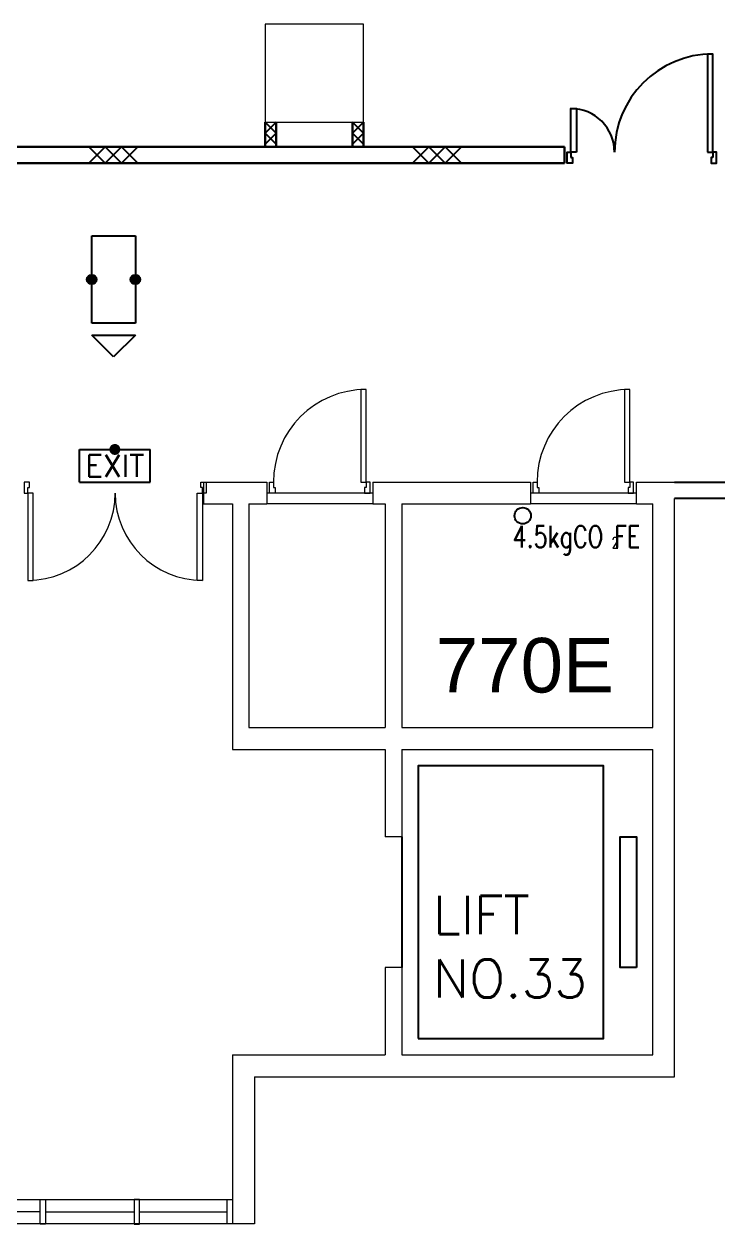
# Model space of a CAD drawing. Header units: millimetres. Extents: x -68474 to 336725, y -113450 to 40976.
# Drawn here: x 231340 to 237698, y -49550 to -38550 of the extents above; entities that cross this region are included whole.
import ezdxf
from ezdxf.enums import TextEntityAlignment as Align

# ---------------------------------------------------------------- set-up
doc = ezdxf.new("R2010")
doc.units = ezdxf.units.MM
doc.header["$LTSCALE"] = 900
for name, color, linetype in [('EC-7thFloor-s6152$0$56', 1, 'Continuous'), ('EC-7thFloor-s6152$0$E-fire service', 5, 'Continuous'), ('EC-7thFloor-s6152$0$FS', 5, 'Continuous'), ('EC-7thFloor-s6152$0$RAIL', 4, 'Continuous'), ('EC-7thFloor-s6152$0$RM-ID', 3, 'Continuous'), ('EC-7thFloor-s6152$0$ROOM-NO', 4, 'Continuous')]:
    doc.layers.add(name, color=color, linetype=linetype)
for name, color, linetype, lineweight in [('EC-7thFloor-s6152$0$ECOLUMN', 7, 'Continuous', 20), ('EC-7thFloor-s6152$0$EDOOR', 5, 'Continuous', 18), ('EC-7thFloor-s6152$0$ETHIN', 5, 'Continuous', 13), ('EC-7thFloor-s6152$0$EWALL', 3, 'Continuous', 30), ('EC-7thFloor-s6152$0$EWINDOW', 9, 'Continuous', 9)]:
    doc.layers.add(name, color=color, linetype=linetype, lineweight=lineweight)
doc.styles.add('EC-7thFloor-s6152$0$STANDARD', font='SIMPLEX.SHX')
doc.styles.add('EC-7thFloor-s6152$0$T1', font='arial.ttf')

# ---------------------------------------------------------------- blocks, each defined once
blk = doc.blocks.new('EC-7thFloor-s6152$0$FS')
blk.add_circle((0, 0), 75)
at = {"style": 'EC-7thFloor-s6152$0$STANDARD', "width": 0.75}
for tag, p, height in [('FS', (-638, -75), 200), ('2', (-329, -75), 100)]:
    blk.add_attdef(tag, p, '', height=height, dxfattribs=at)
blk = doc.blocks.new('EC-7thFloor-s6152$0$dr_s_850')
for points in [[(-110, 100), (-60, 100), (-60, 950), (-110, 950)], [(-910, 50), (-895, 50), (-895, 0), (-895, 0), (-895, 0), (-945, 0), (-945, 100), (-945, 100), (-945, 100), (-910, 100)], [(-60, 50), (-75, 50), (-75, 0), (-75, 0), (-75, 0), (-25, 0), (-25, 100), (-25, 100), (-25, 100), (-60, 100)]]:
    blk.add_lwpolyline(points, close=True)
at = {"color": 1}
blk.add_arc((-60, 100), 850, 90, 180, dxfattribs=at)
blk = doc.blocks.new('EC-7thFloor-s6152$0$FS5B')
for p, q in [((-325, 0), (-325, 300)), ((-325, 300), (325, 300)), ((325, 0), (325, 300)), ((-325, 0), (325, 0))]:
    blk.add_line(p, q)
at = {"const_width": 50}
blk.add_lwpolyline([(-25, 300, 1), (25, 300, 1)], format="xyb", close=True, dxfattribs=at)
at = {"color": 2, "style": 'EC-7thFloor-s6152$0$STANDARD'}
blk.add_text('EXIT', height=200, dxfattribs=at).set_placement((0, 150), align=Align.MIDDLE)
blk = doc.blocks.new('EC-7thFloor-s6152$0$dr_d_1600')
for points in [[(-1610, 100), (-1660, 100), (-1660, 900), (-1610, 900)], [(-110, 100), (-60, 100), (-60, 900), (-110, 900)], [(-1660, 50), (-1645, 50), (-1645, 0), (-1645, 0), (-1645, 0), (-1695, 0), (-1695, 100), (-1695, 100), (-1695, 100), (-1660, 100)], [(-60, 50), (-75, 50), (-75, 0), (-75, 0), (-75, 0), (-25, 0), (-25, 100), (-25, 100), (-25, 100), (-60, 100)]]:
    blk.add_lwpolyline(points, close=True)
at = {"color": 1}
for centre, start, end in [((-1660, 100), 0, 90), ((-60, 100), 90, 180)]:
    blk.add_arc(centre, 800, start, end, dxfattribs=at)

msp = doc.modelspace()

# ---------------------------------------------------------------- hatches: boundary and pattern name
at = {"layer": 'EC-7thFloor-s6152$0$FS'}
h = msp.add_hatch(color=256, dxfattribs=at)
edge = h.paths.add_edge_path()
edge.add_arc((231960.06013, -40891.95969), 43.86571, 0, 360)
h = msp.add_hatch(color=256, dxfattribs=at)
edge = h.paths.add_edge_path()
edge.add_arc((231960.06013, -40891.95969), 43.86571, 0, 360)
h = msp.add_hatch(color=256, dxfattribs=at)
edge = h.paths.add_edge_path()
edge.add_arc((232360.06013, -40891.95969), 43.86571, 0, 360)
h = msp.add_hatch(color=256, dxfattribs=at)
edge = h.paths.add_edge_path()
edge.add_arc((232360.06013, -40891.95969), 43.86571, 0, 360)

# ---------------------------------------------------------------- linework, layer by layer
for p, q in [((233650, -39450), (233550, -39550)), ((233650, -39550), (233550, -39450)), ((233650, -39450), (233550, -39550)), ((233650, -39550), (233550, -39450)), ((234450, -39450), (234350, -39550)), ((234450, -39550), (234350, -39450)), ((234450, -39450), (234350, -39550)), ((234450, -39550), (234350, -39450)), ((233650, -39650), (233550, -39550)), ((233650, -39550), (233550, -39650)), ((233650, -39650), (233550, -39550)), ((233650, -39550), (233550, -39650)), ((234450, -39650), (234350, -39550)), ((234450, -39550), (234350, -39650)), ((234450, -39650), (234350, -39550)), ((234450, -39550), (234350, -39650)), ((232082.10658, -39824.99458), (231932.10658, -39674.99458)), ((231932.10658, -39824.99458), (232082.10658, -39674.99458)), ((232082.10658, -39824.99458), (231932.10658, -39674.99458)), ((231932.10658, -39824.99458), (232082.10658, -39674.99458)), ((232082.10658, -39824.99458), (232232.10658, -39674.99458)), ((232232.10658, -39824.99458), (232082.10658, -39674.99458)), ((232082.10658, -39824.99458), (232232.10658, -39674.99458)), ((232232.10658, -39824.99458), (232082.10658, -39674.99458)), ((232382.10658, -39824.99458), (232232.10658, -39674.99458)), ((232232.10658, -39824.99458), (232382.10658, -39674.99458)), ((232382.10658, -39824.99458), (232232.10658, -39674.99458)), ((232232.10658, -39824.99458), (232382.10658, -39674.99458)), ((235049.22564, -39824.99458), (234899.22564, -39674.99458)), ((234899.22564, -39824.99458), (235049.22564, -39674.99458)), ((235049.22564, -39824.99458), (234899.22564, -39674.99458)), ((234899.22564, -39824.99458), (235049.22564, -39674.99458)), ((235049.22564, -39824.99458), (235199.22564, -39674.99458)), ((235199.22564, -39824.99458), (235049.22564, -39674.99458)), ((235049.22564, -39824.99458), (235199.22564, -39674.99458)), ((235199.22564, -39824.99458), (235049.22564, -39674.99458)), ((235349.22564, -39824.99458), (235199.22564, -39674.99458)), ((235199.22564, -39824.99458), (235349.22564, -39674.99458)), ((235349.22564, -39824.99458), (235199.22564, -39674.99458)), ((235199.22564, -39824.99458), (235349.22564, -39674.99458)), ((237300.00004, -42749.99487), (258950, -42749.99483)), ((237300.00004, -42749.99487), (258950, -42749.99483)), ((258950, -42899.99463), (237300.00004, -42899.99458)), ((258950, -42899.99463), (237300.00004, -42899.99458))]:
    msp.add_line(p, q)
for points in [[(237600.05, -39725), (237650.05, -39725), (237650.05, -38825), (237600.05, -38825)], [(237600.05, -39725), (237650.05, -39725), (237650.05, -38825), (237600.05, -38825)], [(236400.05, -39725), (236350.05, -39725), (236350.05, -39325), (236400.05, -39325)], [(236400.05, -39725), (236350.05, -39725), (236350.05, -39325), (236400.05, -39325)], [(236350.05, -39775), (236365.05, -39775), (236365.05, -39825), (236365.05, -39825), (236365.05, -39825), (236315.05, -39825), (236315.05, -39725), (236315.05, -39725), (236315.05, -39725), (236350.05, -39725)], [(236350.05, -39775), (236365.05, -39775), (236365.05, -39825), (236365.05, -39825), (236365.05, -39825), (236315.05, -39825), (236315.05, -39725), (236315.05, -39725), (236315.05, -39725), (236350.05, -39725)], [(237650.05, -39775), (237635.05, -39775), (237635.05, -39825), (237635.05, -39825), (237635.05, -39825), (237685.05, -39825), (237685.05, -39725), (237685.05, -39725), (237685.05, -39725), (237650.05, -39725)], [(237650.05, -39775), (237635.05, -39775), (237635.05, -39825), (237635.05, -39825), (237635.05, -39825), (237685.05, -39825), (237685.05, -39725), (237685.05, -39725), (237685.05, -39725), (237650.05, -39725)]]:
    msp.add_lwpolyline(points, close=True)
at = {"color": 1}
for centre, radius, start, end in [((237650.05, -39725), 900, 90, 180), ((237650.05, -39725), 900, 90, 180), ((236350.05, -39725), 400, 0, 90), ((236350.05, -39725), 400, 0, 90)]:
    msp.add_arc(centre, radius, start, end, dxfattribs=at)
at = {"layer": 'EC-7thFloor-s6152$0$56', "color": 1, "linetype": 'Continuous'}
msp.add_lwpolyline([(232360.06013, -40891.95969), (232360.06013, -40891.35969), (232359.76013, -40891.35969), (232359.76013, -40891.95969)], close=True, dxfattribs=at)
msp.add_lwpolyline([(232360.06013, -40891.95969), (232360.06013, -40891.35969), (232359.76013, -40891.35969), (232359.76013, -40891.95969)], close=True, dxfattribs=at)
at = {"layer": 'EC-7thFloor-s6152$0$ECOLUMN'}
for p, q in [((234450, -38550), (233550, -38550)), ((233550, -38550), (233550, -39450)), ((234450, -38550), (233550, -38550)), ((233550, -38550), (233550, -39450)), ((234450, -39450), (234450, -38550)), ((234450, -39450), (234450, -38550)), ((233550, -39450), (234450, -39450)), ((233550, -39450), (234450, -39450)), ((232985, -42749.99458), (233564.99988, -42749.99458)), ((232985, -42749.99458), (232985, -42949.99458)), ((232985, -42749.99458), (233564.99988, -42749.99458)), ((232985, -42749.99458), (232985, -42949.99458)), ((233564.99988, -42749.99458), (233564.99988, -42949.99458)), ((233564.99988, -42749.99458), (233564.99988, -42949.99458)), ((234534.99988, -42749.99458), (234534.99988, -42949.99458)), ((234534.99988, -42749.99458), (235980.00004, -42749.99458)), ((234534.99988, -42749.99458), (234534.99988, -42949.99458)), ((234534.99988, -42749.99458), (235980.00004, -42749.99458)), ((235980.00004, -42749.99458), (235980.00004, -42949.99458)), ((235980.00004, -42749.99458), (235980.00004, -42949.99458)), ((236950.00004, -42749.99458), (237300.00004, -42749.99458)), ((236950.00004, -42949.99458), (236950.00004, -42749.99458)), ((236950.00004, -42749.99458), (237300.00004, -42749.99458)), ((236950.00004, -42949.99458), (236950.00004, -42749.99458)), ((232985, -42949.99458), (233250, -42949.99458)), ((232985, -42949.99458), (233250, -42949.99458)), ((233250, -42949.99458), (233250, -43671.91832)), ((233250, -42949.99458), (233250, -45199.99458)), ((233250, -42949.99458), (233250, -43671.91832)), ((233250, -42949.99458), (233250, -45199.99458)), ((233400, -42949.99458), (233564.99988, -42949.99458)), ((233400, -42949.99458), (233400, -44999.99458)), ((233400, -42949.99458), (233564.99988, -42949.99458)), ((233400, -42949.99458), (233400, -44999.99458)), ((234534.99988, -42949.99458), (234650, -42949.99458)), ((234534.99988, -42949.99458), (234650, -42949.99458)), ((234650, -42949.99458), (234650, -44999.99458)), ((234650, -42949.99458), (234650, -44999.99458)), ((234800, -42949.99458), (234800, -44999.99458)), ((234800, -42949.99458), (235980.00004, -42949.99458)), ((234800, -42949.99458), (234800, -44999.99458)), ((234800, -42949.99458), (235980.00004, -42949.99458)), ((236950.00004, -42949.99458), (237100.00004, -42949.99458)), ((236950.00004, -42949.99458), (237100.00004, -42949.99458)), ((237100.00004, -44999.99458), (237100.00004, -42949.99458)), ((237100.00004, -44999.99458), (237100.00004, -42949.99458)), ((237300.00004, -48199.99469), (237300.00004, -42899.99458)), ((237300.00004, -48199.99469), (237300.00004, -42899.99458)), ((233400, -44999.99458), (234650, -44999.99458)), ((233400, -44999.99458), (234650, -44999.99458)), ((234800, -44999.99458), (237100.00004, -44999.99458)), ((234800, -44999.99458), (237100.00004, -44999.99458)), ((233250, -45199.99458), (234650, -45199.99458)), ((233250, -45199.99458), (234650, -45199.99458)), ((234650, -45199.99458), (234650, -45999.99451)), ((234650, -45199.99458), (234650, -45999.99451)), ((234800, -45199.99458), (237100.00001, -45199.99458)), ((234800, -45199.99458), (234800, -45999.99451)), ((234800, -45199.99458), (237100.00001, -45199.99458)), ((234800, -45199.99458), (234800, -45999.99451)), ((237100.00004, -47999.99469), (237100.00001, -45199.99458)), ((237100.00004, -47999.99469), (237100.00001, -45199.99458)), ((234800, -45999.99451), (234650, -45999.99451)), ((234800, -45999.99451), (234650, -45999.99451)), ((234650, -47199.99451), (234650, -47999.99469)), ((234800, -47199.99451), (234650, -47199.99451)), ((234650, -47199.99451), (234650, -47999.99469)), ((234800, -47199.99451), (234650, -47199.99451)), ((234800, -47199.99451), (234800, -47999.99469)), ((234800, -47199.99451), (234800, -47999.99469)), ((233250, -47999.99469), (234650, -47999.99469)), ((233250, -47999.99469), (233250, -49549.99458)), ((233250, -47999.99469), (234650, -47999.99469)), ((233250, -47999.99469), (233250, -49549.99458)), ((234800, -47999.99469), (237100.00004, -47999.99469)), ((234800, -47999.99469), (237100.00004, -47999.99469)), ((233450, -48199.99469), (233450, -49549.99458)), ((233450, -48199.99469), (237300.00004, -48199.99469)), ((233450, -48199.99469), (233450, -49549.99458)), ((233450, -48199.99469), (237300.00004, -48199.99469)), ((233450, -49549.99458), (233250, -49549.99458)), ((233450, -49549.99458), (233250, -49549.99458))]:
    msp.add_line(p, q, dxfattribs=at)
at = {"layer": 'EC-7thFloor-s6152$0$ETHIN'}
for p, q in [((234534.99988, -42849.99458), (233564.99988, -42849.99459)), ((234534.99988, -42849.99458), (233564.99988, -42849.99459)), ((236950.00004, -42849.99458), (235980.00004, -42849.99459)), ((236950.00004, -42849.99458), (235980.00004, -42849.99459)), ((234534.99988, -42949.99458), (233564.99988, -42949.99459)), ((234534.99988, -42949.99458), (233564.99988, -42949.99459)), ((236950.00004, -42949.99458), (235980.00004, -42949.99459)), ((236950.00004, -42949.99458), (235980.00004, -42949.99459))]:
    msp.add_line(p, q, dxfattribs=at)
at = {"layer": 'EC-7thFloor-s6152$0$EWALL'}
for p, q in [((233550, -39675), (233550, -39450)), ((233550, -39675), (233550, -39450)), ((233650, -39675), (233650, -39450)), ((233650, -39675), (233650, -39450)), ((234350, -39675), (234350, -39450)), ((234350, -39675), (234350, -39450)), ((234450, -39675), (234450, -39450)), ((234450, -39675), (234450, -39450)), ((236290.25, -39674.99458), (230325, -39674.99458)), ((236290.25, -39674.99458), (230325, -39674.99458)), ((236290.25, -39824.99458), (236290.25, -39674.99458)), ((236290.25, -39824.99458), (236290.25, -39674.99458)), ((236290.25, -39824.99458), (230175, -39824.99458)), ((236290.25, -39824.99458), (230175, -39824.99458))]:
    msp.add_line(p, q, dxfattribs=at)
at = {"layer": 'EC-7thFloor-s6152$0$EWINDOW', "linetype": 'Continuous'}
for p, q in [((231486.66699, -49437.49458), (230700.00033, -49437.49458)), ((231486.66699, -49437.49458), (230700.00033, -49437.49458)), ((231536.66699, -49437.49458), (232348.33371, -49437.49458)), ((231536.66699, -49437.49458), (232348.33371, -49437.49458)), ((232398.33371, -49437.49458), (233200, -49437.49458)), ((232398.33371, -49437.49458), (233200, -49437.49458))]:
    msp.add_line(p, q, dxfattribs=at)
for points in [[(233250, -49549.99458), (230650.00033, -49549.99458), (230650.00033, -49324.99458), (233250, -49324.99458)], [(233250, -49549.99458), (230650.00033, -49549.99458), (230650.00033, -49324.99458), (233250, -49324.99458)], [(231536.66699, -49549.99459), (231486.66699, -49549.99459), (231486.66699, -49324.99458), (231536.66699, -49324.99458)], [(231536.66699, -49549.99459), (231486.66699, -49549.99459), (231486.66699, -49324.99458), (231536.66699, -49324.99458)], [(232348.33371, -49549.99459), (232398.33371, -49549.99459), (232398.33371, -49324.99458), (232348.33371, -49324.99458)], [(232348.33371, -49549.99459), (232398.33371, -49549.99459), (232398.33371, -49324.99458), (232348.33371, -49324.99458)], [(233250, -49549.99458), (233200, -49549.99458), (233200, -49324.99458), (233250, -49324.99458)], [(233250, -49549.99458), (233200, -49549.99458), (233200, -49324.99458), (233250, -49324.99458)]]:
    msp.add_lwpolyline(points, close=True, dxfattribs=at)
at = {"layer": 'EC-7thFloor-s6152$0$FS'}
for p, q in [((231960.06013, -41291.95969), (231960.06013, -40491.95969)), ((231960.06013, -40491.95969), (232360.06013, -40491.95969)), ((231960.06013, -41291.95969), (231960.06013, -40491.95969)), ((231960.06013, -40491.95969), (232360.06013, -40491.95969)), ((232360.06013, -40491.95969), (232360.06013, -41291.95969)), ((232360.06013, -40491.95969), (232360.06013, -41291.95969)), ((232360.06013, -41291.95969), (231960.06013, -41291.95969)), ((232360.06013, -41291.95969), (231960.06013, -41291.95969)), ((231960.06013, -41401.95969), (232360.06013, -41401.95969)), ((232160.06013, -41601.95969), (231960.06013, -41401.95969)), ((231960.06013, -41401.95969), (232360.06013, -41401.95969)), ((232160.06013, -41601.95969), (231960.06013, -41401.95969)), ((232360.06013, -41401.95969), (232160.06013, -41601.95969)), ((232360.06013, -41401.95969), (232160.06013, -41601.95969))]:
    msp.add_line(p, q, dxfattribs=at)
for centre in [(231960.06013, -40891.95969), (231960.06013, -40891.95969), (232360.06013, -40891.95969), (232360.06013, -40891.95969)]:
    msp.add_circle(centre, 43.86571, dxfattribs=at)
at = {"layer": 'EC-7thFloor-s6152$0$RAIL'}
msp.add_line((234800, -45999.99451), (234800, -47199.99451), dxfattribs=at)
msp.add_line((234800, -45999.99451), (234800, -47199.99451), dxfattribs=at)
msp.add_lwpolyline([(234949.99993, -47849.99444), (236649.99997, -47849.99443), (236650.00003, -45349.99458), (234950, -45349.99458), (234949.99993, -47849.99444)], dxfattribs=at)
msp.add_lwpolyline([(234949.99993, -47849.99444), (236649.99997, -47849.99443), (236650.00003, -45349.99458), (234950, -45349.99458), (234949.99993, -47849.99444)], dxfattribs=at)
msp.add_lwpolyline([(236950.00003, -47199.99451), (236800.00003, -47199.99451), (236800.00003, -45999.99451), (236950.00003, -45999.99451)], close=True, dxfattribs=at)
msp.add_lwpolyline([(236950.00003, -47199.99451), (236800.00003, -47199.99451), (236800.00003, -45999.99451), (236950.00003, -45999.99451)], close=True, dxfattribs=at)

# ---------------------------------------------------------------- block references
at = {"layer": 'EC-7thFloor-s6152$0$E-fire service'}
msp.add_blockref('EC-7thFloor-s6152$0$FS5B', (232172.01822, -42749.99458), dxfattribs=at)
msp.add_blockref('EC-7thFloor-s6152$0$FS5B', (232172.01822, -42749.99458), dxfattribs=at)
ref = msp.add_blockref('EC-7thFloor-s6152$0$FS', (235908.86175, -43057.91896, 0), dxfattribs=at)
ref.add_attrib('FS', '4.5kgCO FE', (235815.9354, -43348.91289, 0), dxfattribs={"layer": '0', "height": 200, "style": 'EC-7thFloor-s6152$0$STANDARD', "width": 0.75})
ref.add_attrib('2', '2', (236724.36958, -43353.47858, 0), dxfattribs={"layer": '0', "height": 100, "style": 'EC-7thFloor-s6152$0$STANDARD', "width": 0.75})
ref = msp.add_blockref('EC-7thFloor-s6152$0$FS', (235908.86175, -43057.91896, 0), dxfattribs=at)
ref.add_attrib('FS', '4.5kgCO FE', (235815.9354, -43348.91289, 0), dxfattribs={"layer": '0', "height": 200, "style": 'EC-7thFloor-s6152$0$STANDARD', "width": 0.75})
ref.add_attrib('2', '2', (236724.36958, -43353.47858, 0), dxfattribs={"layer": '0', "height": 100, "style": 'EC-7thFloor-s6152$0$STANDARD', "width": 0.75})
at = {"layer": 'EC-7thFloor-s6152$0$EDOOR', "linetype": 'Continuous'}
for p in [(234534.99988, -42849.99458), (234534.99988, -42849.99458), (236950.00004, -42849.99459), (236950.00004, -42849.99459)]:
    msp.add_blockref('EC-7thFloor-s6152$0$dr_s_850', p, dxfattribs=at)
at = {"layer": 'EC-7thFloor-s6152$0$EDOOR', "linetype": 'Continuous', "rotation": 180}
msp.add_blockref('EC-7thFloor-s6152$0$dr_d_1600', (231315, -42749.99458), dxfattribs=at)
msp.add_blockref('EC-7thFloor-s6152$0$dr_d_1600', (231315, -42749.99458), dxfattribs=at)

# ---------------------------------------------------------------- texts
at = {"layer": 'EC-7thFloor-s6152$0$56', "color": 1, "linetype": 'Continuous', "style": 'EC-7thFloor-s6152$0$STANDARD', "width": 0.8}
msp.add_text('EXIT', height=0.15, rotation=90, dxfattribs=at).set_placement((232359.98543, -40891.87809))
msp.add_text('EXIT', height=0.15, rotation=90, dxfattribs=at).set_placement((232359.98543, -40891.87809))
at = {"layer": 'EC-7thFloor-s6152$0$RM-ID', "style": 'EC-7thFloor-s6152$0$T1'}
msp.add_text('770E', height=500, dxfattribs=at).set_placement((235928.33056, -44427.61086), align=Align.MIDDLE)
msp.add_text('770E', height=500, dxfattribs=at).set_placement((235928.33056, -44427.61086), align=Align.MIDDLE)
at = {"layer": 'EC-7thFloor-s6152$0$ROOM-NO', "color": 11, "style": 'EC-7thFloor-s6152$0$STANDARD'}
for s, p in [('LIFT', (235087.6321, -46891.82123)), ('LIFT', (235087.6321, -46891.82123)), ('NO.33', (235087.6321, -47475.15456)), ('NO.33', (235087.6321, -47475.15456))]:
    msp.add_text(s, height=350, dxfattribs=at).set_placement(p)

doc.saveas('drawing.dxf')
